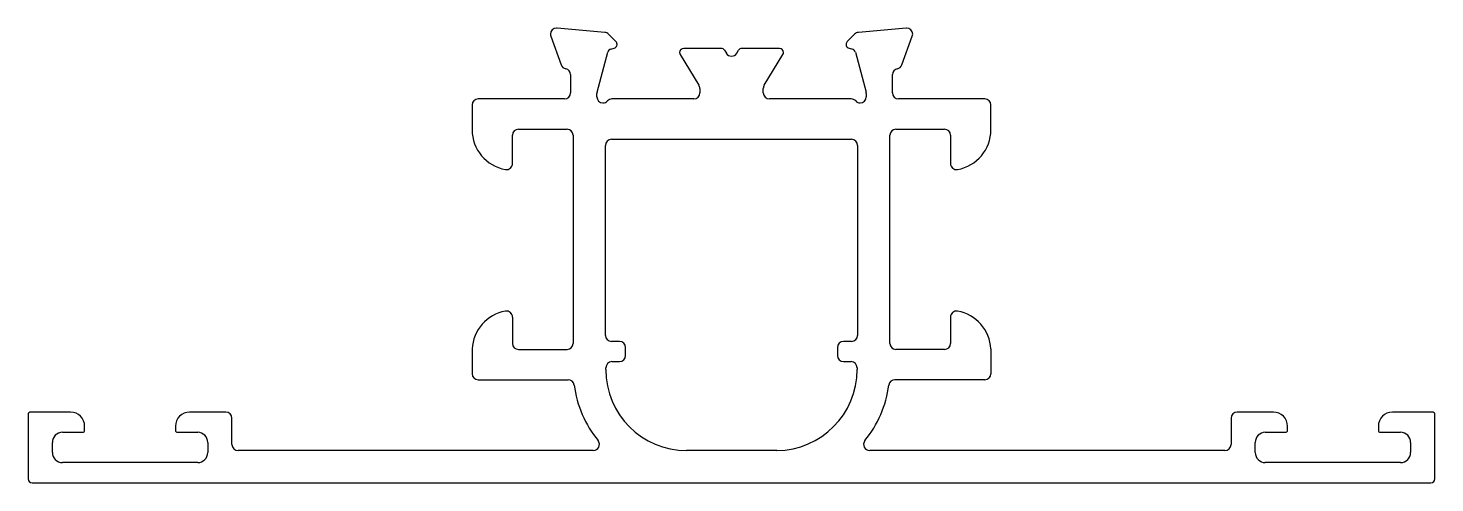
# Model space of a CAD drawing. Extents: x 332.1 to 401.8, y 619.9 to 642.4.
import ezdxf

# ---------------------------------------------------------------- set-up
doc = ezdxf.new("R2010")
doc.units = 0
doc.layers.get('0').update_dxf_attribs({"linetype": 'CONTINUOUS'})

msp = doc.modelspace()

# ---------------------------------------------------------------- linework, layer by layer
at = {"color": 0}
for p, q in [((357.963, 642.016), (358.477, 640.604)), ((360.637, 642.209), (358.272, 642.416)), ((361.187, 641.759), (360.823, 642.122)), ((373.014, 642.122), (372.65, 641.759)), ((375.566, 642.416), (373.2, 642.209)), ((375.36, 640.604), (375.874, 642.016)), ((360.928, 641.379), (361.097, 641.424)), ((366.4, 641.417), (364.545, 641.417)), ((366.571, 641.321), (366.659, 641.178)), ((367.171, 641.178), (367.259, 641.321)), ((369.292, 641.417), (367.429, 641.417)), ((372.74, 641.424), (372.909, 641.379)), ((360.256, 639.255), (360.787, 641.237)), ((364.375, 641.113), (365.301, 639.594)), ((368.536, 639.594), (369.463, 641.113)), ((373.051, 641.237), (373.582, 639.255)), ((358.945, 640.117), (358.945, 639.217)), ((374.892, 639.217), (374.892, 640.117)), ((360.245, 639.017), (360.245, 639.178)), ((365.345, 639.438), (365.345, 639.217)), ((368.492, 639.217), (368.492, 639.438)), ((373.592, 639.178), (373.592, 639.017)), ((354.065, 638.617), (354.065, 637.39)), ((358.645, 638.917), (354.365, 638.917)), ((365.045, 638.917), (360.993, 638.917)), ((372.845, 638.917), (368.792, 638.917)), ((379.465, 638.917), (375.192, 638.917)), ((379.765, 637.39), (379.765, 638.617)), ((356.065, 635.717), (356.065, 637.117)), ((356.365, 637.417), (358.765, 637.417)), ((359.065, 637.117), (359.065, 626.82)), ((374.765, 626.82), (374.765, 637.117)), ((375.065, 637.417), (377.465, 637.417)), ((377.765, 637.117), (377.765, 635.717)), ((360.665, 627.217), (360.665, 636.617)), ((360.965, 636.917), (372.865, 636.917)), ((373.165, 636.617), (373.165, 627.217)), ((356.065, 628.12), (356.065, 626.82)), ((377.765, 628.12), (377.765, 626.82)), ((361.365, 626.917), (360.965, 626.917)), ((361.665, 626.217), (361.665, 626.617)), ((372.165, 626.617), (372.165, 626.217)), ((372.865, 626.917), (372.465, 626.917)), ((354.065, 626.547), (354.065, 625.32)), ((356.365, 626.52), (358.765, 626.52)), ((360.99, 625.917), (361.365, 625.917)), ((372.465, 625.917), (372.84, 625.917)), ((377.465, 626.52), (375.065, 626.52)), ((379.765, 626.547), (379.765, 625.32)), ((360.69, 625.52), (360.69, 625.617)), ((373.14, 625.617), (373.14, 625.52)), ((354.365, 625.02), (358.819, 625.02)), ((379.465, 625.02), (375.01, 625.02)), ((332.065, 623.32), (332.065, 620.12)), ((334.165, 623.42), (332.165, 623.42)), ((341.865, 623.42), (340.065, 623.42)), ((342.165, 621.82), (342.165, 623.12)), ((391.665, 623.12), (391.665, 621.82)), ((393.765, 623.42), (391.965, 623.42)), ((401.665, 623.42), (399.665, 623.42)), ((401.765, 620.12), (401.765, 623.32)), ((334.865, 622.52), (334.865, 622.72)), ((339.365, 622.72), (339.365, 622.52)), ((394.465, 622.52), (394.465, 622.72)), ((398.965, 622.72), (398.965, 622.52)), ((333.265, 621.42), (333.265, 621.92)), ((333.765, 622.42), (334.765, 622.42)), ((339.465, 622.42), (340.465, 622.42)), ((340.965, 621.92), (340.965, 621.42)), ((392.865, 621.42), (392.865, 621.92)), ((393.365, 622.42), (394.365, 622.42)), ((399.065, 622.42), (400.065, 622.42)), ((400.565, 621.92), (400.565, 621.42)), ((360.069, 621.52), (342.465, 621.52)), ((369.165, 621.52), (364.69, 621.52)), ((391.365, 621.52), (373.761, 621.52)), ((340.465, 620.92), (333.765, 620.92)), ((400.065, 620.92), (393.365, 620.92)), ((332.265, 619.92), (401.565, 619.92))]:
    msp.add_line(p, q, dxfattribs=at)
for centre, radius, start, end in [((358.245, 642.117), 0.3, 90, 180), ((358.227, 642.114), 0.281, 179.33603, 200.28031), ((358.245, 642.117), 0.3, 85, 90), ((360.611, 641.91), 0.3, 45, 85), ((373.226, 641.91), 0.3, 95, 135), ((375.592, 642.117), 0.3, 90, 95), ((375.592, 642.117), 0.3, 0, 90), ((375.611, 642.114), 0.281, 339.71969, 0.66397), ((360.98, 641.185), 0.2, 105, 165), ((361.045, 641.617), 0.2, 285, 345), ((361.045, 641.617), 0.2, 360, 45), ((361.045, 641.617), 0.2, 345, 0), ((364.545, 641.217), 0.2, 90, 180), ((366.4, 641.217), 0.2, 31.4, 90), ((367.429, 641.217), 0.2, 90, 148.6), ((369.292, 641.217), 0.2, 0, 90), ((372.792, 641.617), 0.2, 135, 180), ((372.792, 641.617), 0.2, 180, 195), ((372.792, 641.617), 0.2, 195, 255), ((372.857, 641.185), 0.2, 15, 75), ((358.759, 640.706), 0.3, 200, 259.09572), ((364.545, 641.217), 0.2, 180, 211.39551), ((366.915, 641.334), 0.3, 211.39551, 328.60449), ((369.292, 641.217), 0.2, 328.60449, 0), ((375.078, 640.706), 0.3, 280.90428, 340), ((358.645, 640.117), 0.3, 360, 79.09572), ((375.192, 640.117), 0.3, 100.90428, 180), ((358.645, 639.217), 0.3, 270, 0), ((360.545, 639.178), 0.3, 165, 180), ((365.045, 639.217), 0.3, 270, 0), ((365.045, 639.438), 0.3, 0, 31.39551), ((368.792, 639.438), 0.3, 148.60449, 180), ((368.792, 639.217), 0.3, 180, 270), ((373.292, 639.178), 0.3, 0, 15), ((375.192, 639.217), 0.3, 180, 270), ((354.365, 638.617), 0.3, 90, 180), ((360.545, 639.017), 0.3, 180, 270), ((360.545, 639.017), 0.3, 270, 318.18969), ((360.993, 638.617), 0.3, 90, 138.18969), ((372.845, 638.617), 0.3, 41.81031, 90), ((373.292, 639.017), 0.3, 221.81031, 270), ((373.292, 639.017), 0.3, 270, 0), ((379.465, 638.617), 0.3, 360, 90), ((356.065, 637.39), 2, 180, 259.83575), ((356.365, 637.117), 0.3, 90, 180), ((358.765, 637.117), 0.3, 360, 90), ((375.065, 637.117), 0.3, 90, 180), ((377.465, 637.117), 0.3, 360, 90), ((377.765, 637.39), 2, 280.16425, 360), ((360.965, 636.617), 0.3, 90, 180), ((372.865, 636.617), 0.3, 0, 90), ((355.765, 635.717), 0.3, 259.83575, 0), ((378.065, 635.717), 0.3, 180, 280.16425), ((356.067, 626.442), 2.005, 100.19904, 177.01033), ((355.765, 628.12), 0.3, 360, 100.19904), ((378.065, 628.12), 0.3, 79.80096, 180), ((377.763, 626.442), 2.005, 2.98967, 79.80096), ((356.365, 626.82), 0.3, 180, 270), ((358.765, 626.82), 0.3, 270, 360), ((360.965, 627.217), 0.3, 180, 270), ((361.365, 626.617), 0.3, 0, 90), ((372.465, 626.617), 0.3, 90, 180), ((372.865, 627.217), 0.3, 270, 0), ((375.065, 626.82), 0.3, 180, 270), ((377.465, 626.82), 0.3, 270, 0), ((360.99, 625.617), 0.3, 90, 180), ((361.365, 626.217), 0.3, 270, 0), ((372.465, 626.217), 0.3, 180, 270), ((372.84, 625.617), 0.3, 0, 90), ((354.365, 625.32), 0.3, 180, 270), ((364.69, 625.52), 4, 180, 270), ((369.139, 625.52), 4, 270.36428, 360), ((379.465, 625.32), 0.3, 270, 0), ((358.819, 624.72), 0.3, 7.79292, 90), ((364.665, 625.52), 5.6, 187.79292, 218.83786), ((369.165, 625.52), 5.6, 321.16214, 352.20708), ((375.01, 624.72), 0.3, 90, 172.20708), ((332.165, 623.32), 0.1, 90, 180), ((334.165, 622.72), 0.7, 0, 90), ((340.065, 622.72), 0.7, 90, 180), ((341.865, 623.12), 0.3, 360, 90), ((391.965, 623.12), 0.3, 90, 180), ((393.765, 622.72), 0.7, 0, 90), ((399.665, 622.72), 0.7, 90, 180), ((401.665, 623.32), 0.1, 360, 90), ((334.765, 622.52), 0.1, 270, 0), ((339.465, 622.52), 0.1, 180, 270), ((394.365, 622.52), 0.1, 270, 0), ((399.065, 622.52), 0.1, 180, 270), ((333.765, 621.92), 0.5, 90, 180), ((340.465, 621.92), 0.5, 360, 90), ((342.465, 621.82), 0.3, 180, 270), ((360.069, 621.82), 0.3, 270, 38.83786), ((373.761, 621.82), 0.3, 141.16214, 270), ((391.365, 621.82), 0.3, 270, 360), ((393.365, 621.92), 0.5, 90, 180), ((400.065, 621.92), 0.5, 0, 90), ((333.765, 621.42), 0.5, 180, 270), ((340.465, 621.42), 0.5, 270, 360), ((393.365, 621.42), 0.5, 180, 270), ((400.065, 621.42), 0.5, 270, 0), ((332.265, 620.12), 0.2, 180, 270), ((401.565, 620.12), 0.2, 270, 0)]:
    msp.add_arc(centre, radius, start, end, dxfattribs=at)

doc.saveas('drawing.dxf')
